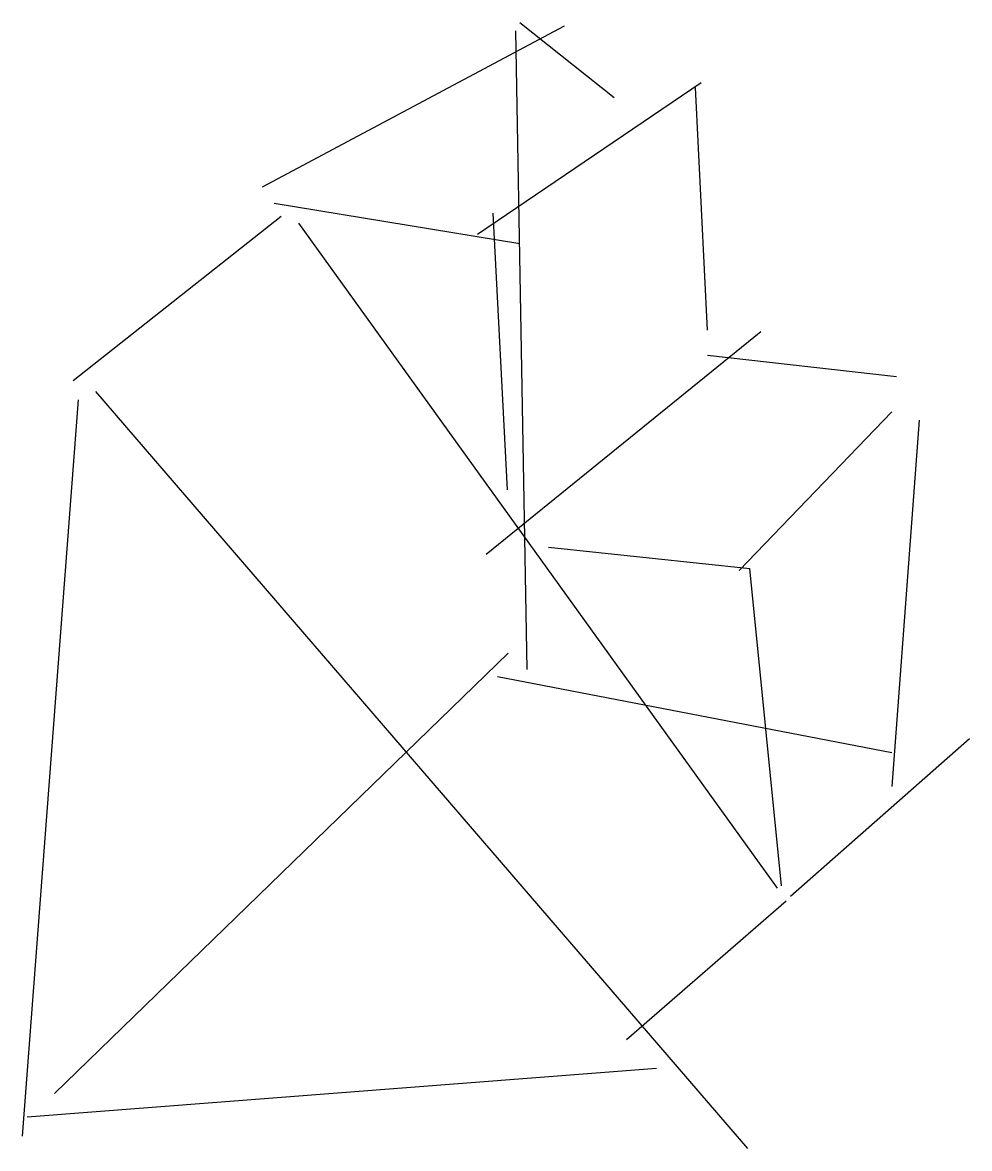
# Model space of a CAD drawing. Header units: metres. Extents: x 476.7 to 518.6, y 1274.5 to 1324.3.
import ezdxf

# ---------------------------------------------------------------- set-up
doc = ezdxf.new("R2010")
doc.units = ezdxf.units.M

msp = doc.modelspace()

# ---------------------------------------------------------------- linework, layer by layer
at = {"color": 0, "linetype": 'CONTINUOUS'}
for p, q in [((487.357634, 1316.990317), (500.710677, 1324.107254)), ((498.733829, 1324.256301), (502.911319, 1320.940031)), ((498.547334, 1323.883685), (499.047371, 1295.651034)), ((496.868674, 1314.89605), (506.752911, 1321.603112)), ((506.491819, 1321.379542), (507.014005, 1310.648244)), ((487.879616, 1316.274724), (498.733625, 1314.486173)), ((478.986645, 1308.432689), (488.179634, 1315.698302)), ((497.540098, 1315.821423), (498.178544, 1303.590604)), ((488.941852, 1315.378846), (510.121018, 1285.98255)), ((497.248815, 1300.741812), (509.391986, 1310.594273)), ((507.031381, 1309.546171), (515.387171, 1308.610367)), ((476.745542, 1275.012557), (479.215729, 1307.567238)), ((479.974695, 1307.943206), (508.809035, 1274.467441)), ((515.181528, 1307.046775), (508.434182, 1300.025367)), ((516.399797, 1306.6723), (515.181528, 1290.476251)), ((500.000002, 1301.055173), (508.902748, 1300.118985)), ((510.308445, 1286.076169), (508.902748, 1300.118985)), ((478.164843, 1276.901528), (498.219452, 1296.374234)), ((497.750886, 1295.344428), (515.181528, 1291.974152)), ((518.618234, 1292.576764), (510.702276, 1285.603183)), ((503.445982, 1279.289264), (510.513801, 1285.414708)), ((476.946573, 1275.871723), (504.779369, 1278.024955))]:
    msp.add_line(p, q, dxfattribs=at)

doc.saveas('drawing.dxf')
